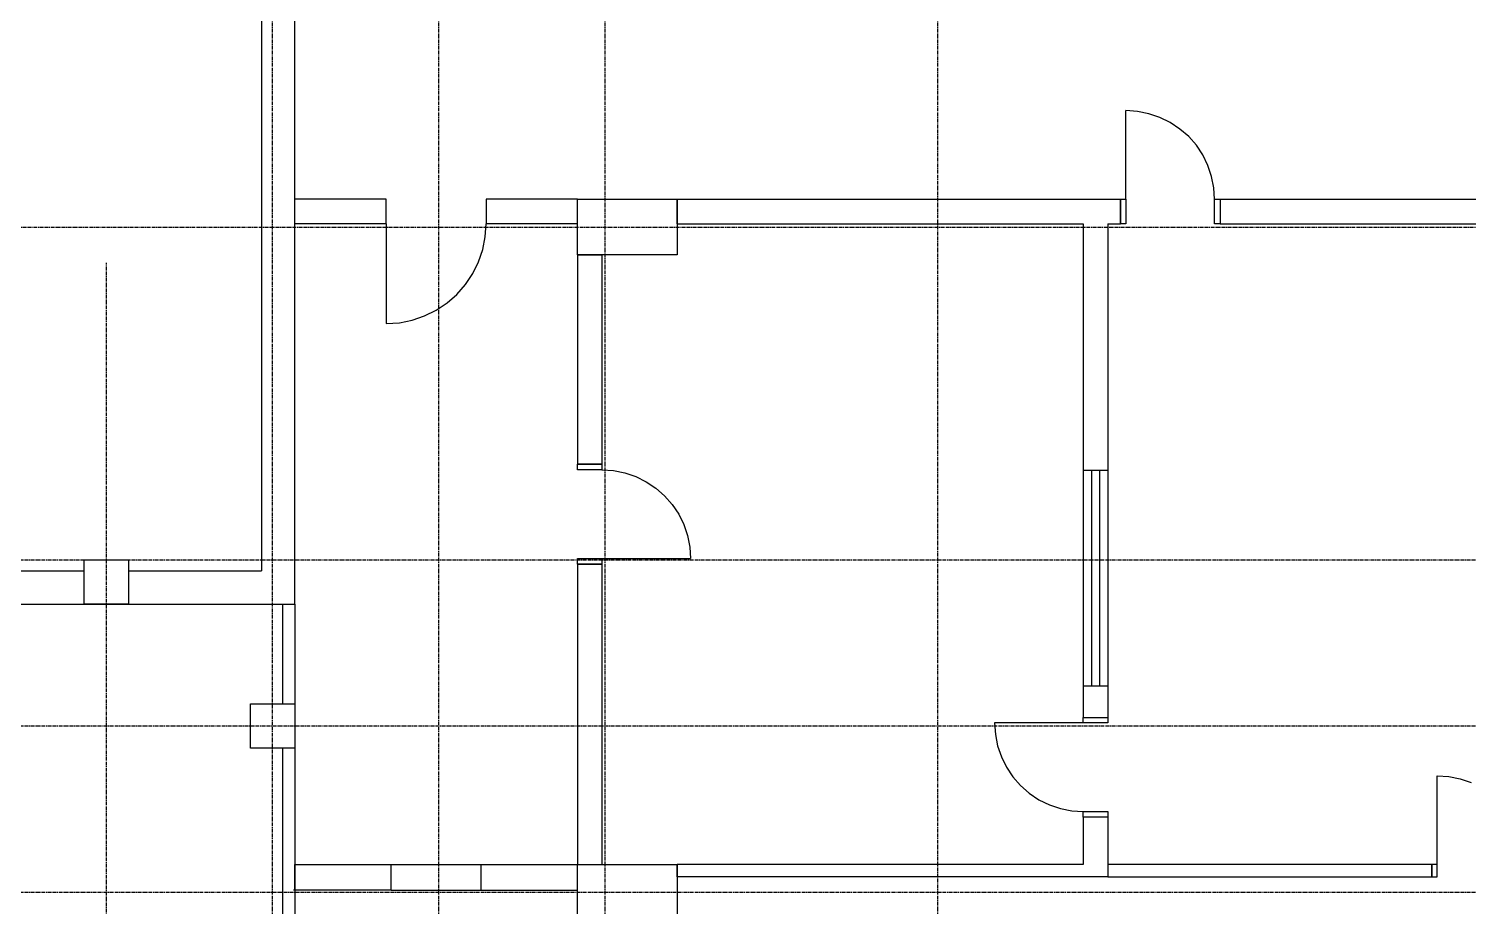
# Model space of a CAD drawing. Header units: millimetres. Extents: x -65483 to 85267, y -25390 to 54076.
# Drawn here: x -52733 to -39747, y 6651 to 14564 of the extents above; entities that cross this region are included whole.
import ezdxf

# ---------------------------------------------------------------- set-up
doc = ezdxf.new("R2010")
doc.units = ezdxf.units.MM
doc.linetypes.add('PCENTRE', pattern=[50.8, 31.75, -6.35, 6.35, -6.35])
for name, color, linetype in [('Boundaries_and_building_grids', 140, 'Continuous'), ('BRICK_WALLS_P4', 1, 'Continuous'), ('COLUMNS_P5', 5, 'Continuous'), ('DR', 8, 'Continuous'), ('WA', 6, 'Continuous'), ('WA_EXT', 7, 'Continuous'), ('WN', 4, 'Continuous')]:
    doc.layers.add(name, color=color, linetype=linetype)

msp = doc.modelspace()

# ---------------------------------------------------------------- linework, layer by layer
at = {"layer": 'Boundaries_and_building_grids', "color": 140, "linetype": 'PCENTRE', "lineweight": -3}
for p, q in [((-50533, -17978), (-50533, 48423)), ((-49033, -17978), (-49033, 48423)), ((-47533, -17978), (-47533, 48423)), ((-44533, -17978), (-44533, 48423)), ((-52891, 12776), (50767, 12776)), ((-52033, -11080), (-52033, 12453)), ((-62623, 9776), (50767, 9776)), ((-62623, 8276), (50767, 8276)), ((-62623, 6776), (50767, 6776))]:
    msp.add_line(p, q, dxfattribs=at)
at = {"layer": 'BRICK_WALLS_P4'}
for p, q in [((-49508, 13026), (-50333, 13026)), ((-49508, 12806), (-49508, 13026)), ((-48608, 13026), (-48608, 12806)), ((-47783, 13026), (-48608, 13026)), ((-47783, 12806), (-47783, 13026)), ((-46883, 12806), (-46883, 13026)), ((-46883, 13026), (-42885, 13026)), ((-42885, 13026), (-42885, 12806)), ((-41985, 13026), (-41985, 12806)), ((-41985, 13026), (-36183, 13026)), ((-49508, 12806), (-50333, 12806)), ((-47783, 12806), (-48608, 12806)), ((-46883, 12806), (-43220, 12806)), ((-43220, 12806), (-43220, 8354)), ((-43000, 12806), (-43000, 8354)), ((-43000, 12806), (-42885, 12806)), ((-41985, 12806), (-36183, 12806)), ((-47783, 12526), (-47783, 10636)), ((-47783, 12526), (-47563, 12526)), ((-47563, 12526), (-47563, 10636)), ((-47563, 10636), (-47783, 10636)), ((-47783, 9736), (-47563, 9736)), ((-50443, 9376), (-50443, 8476)), ((-50333, 9376), (-50333, 8476)), ((-43220, 8354), (-43000, 8354)), ((-50443, 8076), (-50443, 3976)), ((-50333, 8076), (-50333, 3976)), ((-43220, 7454), (-43220, 7026)), ((-43000, 7454), (-43220, 7454)), ((-43000, 7454), (-43000, 6916)), ((-50333, 7026), (-49464, 7026)), ((-50333, 6796), (-50333, 7026)), ((-49464, 7026), (-48651, 7026)), ((-49464, 6796), (-49464, 7026)), ((-48651, 7026), (-47783, 7026)), ((-48651, 6796), (-48651, 7026)), ((-47783, 7026), (-47563, 7026)), ((-47783, 6796), (-47783, 7026)), ((-46883, 6916), (-46883, 7026)), ((-43220, 7026), (-46883, 7026)), ((-49464, 6796), (-49464, 6911)), ((-48651, 6796), (-48651, 6911)), ((-43000, 6916), (-46883, 6916)), ((-49464, 6796), (-50345, 6796)), ((-49464, 6796), (-48651, 6796)), ((-49115, 6796), (-49000, 6796)), ((-48651, 6796), (-47783, 6796))]:
    msp.add_line(p, q, dxfattribs=at)
at = {"layer": 'BRICK_WALLS_P4', "linetype": 'Continuous'}
for p, q in [((-47783, 9736), (-47783, 9626)), ((-47783, 9626), (-47783, 7026)), ((-47563, 9736), (-47563, 7026))]:
    msp.add_line(p, q, dxfattribs=at)
at = {"layer": 'COLUMNS_P5'}
for points in [[(-47783, 12526), (-47783, 13026), (-46883, 13026), (-46883, 12526), (-47783, 12526)], [(-51833, 9376), (-52233, 9376), (-52233, 9776), (-51833, 9776), (-51833, 9376)], [(-50333, 8076), (-50733, 8076), (-50733, 8476), (-50333, 8476), (-50333, 8076)], [(-47783, 6526), (-47783, 7026), (-46883, 7026), (-46883, 6526), (-47783, 6526)]]:
    msp.add_lwpolyline(points, dxfattribs=at)
at = {"layer": 'DR'}
for p, q in [((-42835, 13026), (-42835, 13826)), ((-42731, 13819), (-42835, 13826)), ((-42628, 13798), (-42731, 13819)), ((-42529, 13765), (-42628, 13798)), ((-42435, 13719), (-42529, 13765)), ((-42348, 13660), (-42435, 13719)), ((-42269, 13591), (-42348, 13660)), ((-42200, 13513), (-42269, 13591)), ((-42142, 13426), (-42200, 13513)), ((-42096, 13332), (-42142, 13426)), ((-42062, 13233), (-42096, 13332)), ((-42042, 13130), (-42062, 13233)), ((-42035, 13026), (-42042, 13130)), ((-49508, 12806), (-49508, 11906)), ((-48616, 12688), (-48608, 12806)), ((-48638, 12573), (-48616, 12688)), ((-48676, 12461), (-48638, 12573)), ((-48794, 12258), (-48728, 12356)), ((-48728, 12356), (-48676, 12461)), ((-48871, 12169), (-48794, 12258)), ((-49058, 12026), (-48960, 12092)), ((-48960, 12092), (-48871, 12169)), ((-49275, 11936), (-49163, 11974)), ((-49163, 11974), (-49058, 12026)), ((-49508, 11906), (-49390, 11913)), ((-49390, 11913), (-49275, 11936)), ((-47563, 10586), (-47458, 10579)), ((-47458, 10579), (-47356, 10558)), ((-47356, 10558), (-47257, 10525)), ((-47257, 10525), (-47163, 10479)), ((-47163, 10479), (-47076, 10420)), ((-47076, 10420), (-46997, 10351)), ((-46997, 10351), (-46928, 10273)), ((-46928, 10273), (-46870, 10186)), ((-46870, 10186), (-46824, 10092)), ((-46824, 10092), (-46790, 9993)), ((-46790, 9993), (-46770, 9890)), ((-46770, 9890), (-46763, 9786)), ((-47563, 9786), (-46763, 9786)), ((-43220, 8304), (-44020, 8304)), ((-44020, 8304), (-44013, 8199)), ((-44013, 8199), (-43993, 8096)), ((-43993, 8096), (-43959, 7997)), ((-43959, 7997), (-43913, 7904)), ((-43913, 7904), (-43855, 7816)), ((-43855, 7816), (-43786, 7738)), ((-40027, 7026), (-40027, 7826)), ((-40027, 7826), (-39922, 7819)), ((-39922, 7819), (-39820, 7798)), ((-39820, 7798), (-39721, 7765)), ((-43786, 7738), (-43707, 7669)), ((-43707, 7669), (-43620, 7611)), ((-43620, 7611), (-43526, 7564)), ((-43526, 7564), (-43427, 7531)), ((-43427, 7531), (-43324, 7510)), ((-43324, 7510), (-43220, 7504))]:
    msp.add_line(p, q, dxfattribs=at)
for points in [[(-42885, 13026), (-42835, 13026), (-42835, 12806), (-42885, 12806), (-42885, 13026)], [(-42035, 13026), (-41985, 13026), (-41985, 12806), (-42035, 12806), (-42035, 13026)], [(-47783, 10586), (-47783, 10636), (-47563, 10636), (-47563, 10586), (-47783, 10586)], [(-47783, 9736), (-47783, 9786), (-47563, 9786), (-47563, 9736), (-47783, 9736)], [(-43000, 8354), (-43000, 8304), (-43220, 8304), (-43220, 8354), (-43000, 8354)], [(-43000, 7504), (-43000, 7454), (-43220, 7454), (-43220, 7504), (-43000, 7504)], [(-40077, 6916), (-40027, 6916), (-40027, 7026), (-40077, 7026), (-40077, 6916)]]:
    msp.add_lwpolyline(points, dxfattribs=at)
at = {"layer": 'WA'}
for p, q in [((-40077, 7026), (-43000, 7026)), ((-40077, 6916), (-40077, 7026)), ((-43000, 6916), (-40077, 6916))]:
    msp.add_line(p, q, dxfattribs=at)
at = {"layer": 'WA_EXT'}
for p, q in [((-50633, 43476), (-50633, 9676)), ((-50333, 9376), (-50333, 43176)), ((-54833, 9676), (-52233, 9676)), ((-51833, 9676), (-50633, 9676)), ((-57833, 9376), (-50333, 9376))]:
    msp.add_line(p, q, dxfattribs=at)
at = {"layer": 'WN', "linetype": 'Continuous'}
for p, q in [((-43220, 10580), (-43220, 8635)), ((-43000, 10580), (-43220, 10580)), ((-43147, 10580), (-43147, 8635)), ((-43073, 10580), (-43073, 8635)), ((-43000, 10580), (-43000, 8635)), ((-43000, 8635), (-43220, 8635))]:
    msp.add_line(p, q, dxfattribs=at)

doc.saveas('drawing.dxf')
